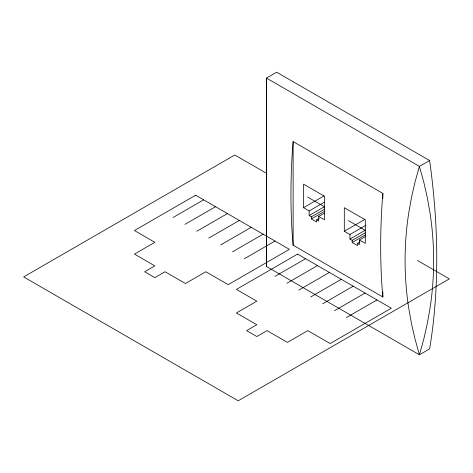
<?xml version="1.0" encoding="UTF-8"?>
<svg xmlns="http://www.w3.org/2000/svg" width="473" height="473" viewBox="0 0 473 473"><rect width="100%" height="100%" fill="white"/><g stroke="black" fill="none" stroke-linecap="round" stroke-linejoin="round"><path stroke-width="0.71" d="M266.47 266.482L266.512 225.769A469.234 1.443 89.9 0 0 266.512 131.216L266.47 78.098L276.67 72.209L429.614 160.518A664.258 383.508 60 0 1 429.614 348.903L419.421 354.791L266.47 266.482L266.429 213.412A472.74 1.454 89.9 0 1 266.429 118.859L266.47 78.098L419.421 166.401L423.761 181.993L427.314 197.643L430.081 213.341A472.74 385.992 0.4 0 1 430.081 307.899L427.314 323.585L423.761 339.224L419.421 354.791L415.052 339.206L411.469 323.55L408.678 307.852A469.234 383.13 0.4 0 1 408.678 213.299L411.469 197.608L415.052 181.969L419.421 166.401L429.614 160.518M382.864 198.542L382.864 193.398L293.13 141.593L292.728 146.352A664.258 383.508 -60 0 0 292.728 240.905L293.13 245.203L382.864 297.009L382.864 291.865M382.864 193.398L382.462 198.157A664.258 383.508 -60 0 0 382.462 292.71L382.864 297.009M173.047 217.497L203.638 199.837M184.943 224.368L215.534 206.707M196.839 231.232L227.43 213.571M208.735 238.102L239.326 220.442M220.631 244.973L251.222 227.312M324.785 209.09L311.4 216.811L311.4 218.94L316.679 221.985L316.679 219.856L318.666 221.003L318.666 216.445L324.525 219.827L324.525 196.277L303.518 184.151L303.518 207.7L323.91 195.928M232.527 251.837L263.118 234.176M303.518 207.7L309.159 210.958L324.454 202.125M309.159 210.958L309.159 215.517L324.454 206.689M311.4 218.94L324.785 211.212M244.423 258.707L275.014 241.047M318.666 216.445L324.401 213.134M316.679 219.856L319.228 218.384M365.57 232.633L352.19 240.361L352.19 242.489L357.464 245.534L357.464 243.406L359.45 244.553L359.45 239.994L365.31 243.376L365.31 219.827L344.303 207.7L344.303 231.25L364.701 219.472M275.014 276.368L305.605 258.707M344.303 231.25L349.943 234.502L365.239 225.674M349.943 234.502L349.943 239.066L365.239 230.233M352.19 242.489L365.57 234.762M359.45 239.994L365.186 236.683M286.91 283.238L317.501 265.572M357.464 243.406L360.012 241.934M298.806 290.103L329.397 272.442M310.702 296.973L341.293 279.312M322.598 303.837L353.189 286.177M334.494 310.708L365.085 293.047M346.39 317.578L376.981 299.917M266.725 173.443L234.797 155.014L23.65 276.918L238.203 400.791L449.35 278.881L417.423 260.452M307.592 197.04L324.833 206.991M348.459 220.631L365.7 230.588M309.159 215.517L311.4 216.811M349.943 239.066L352.19 240.361M293.13 141.593L293.13 245.203M195.639 195.219L134.462 230.54L154.854 242.318L134.462 254.09L154.854 265.861L144.661 271.75L154.854 277.639L165.053 271.75L185.446 283.522L205.838 271.75L228.193 284.657L289.375 249.336L195.639 195.219M297.606 254.09L236.429 289.411L256.821 301.183L236.429 312.96L256.821 324.732L246.622 330.621L256.821 336.51L267.02 330.621L287.413 342.393L307.805 330.621L330.16 343.528L391.342 308.207L297.606 254.09"/></g></svg>
